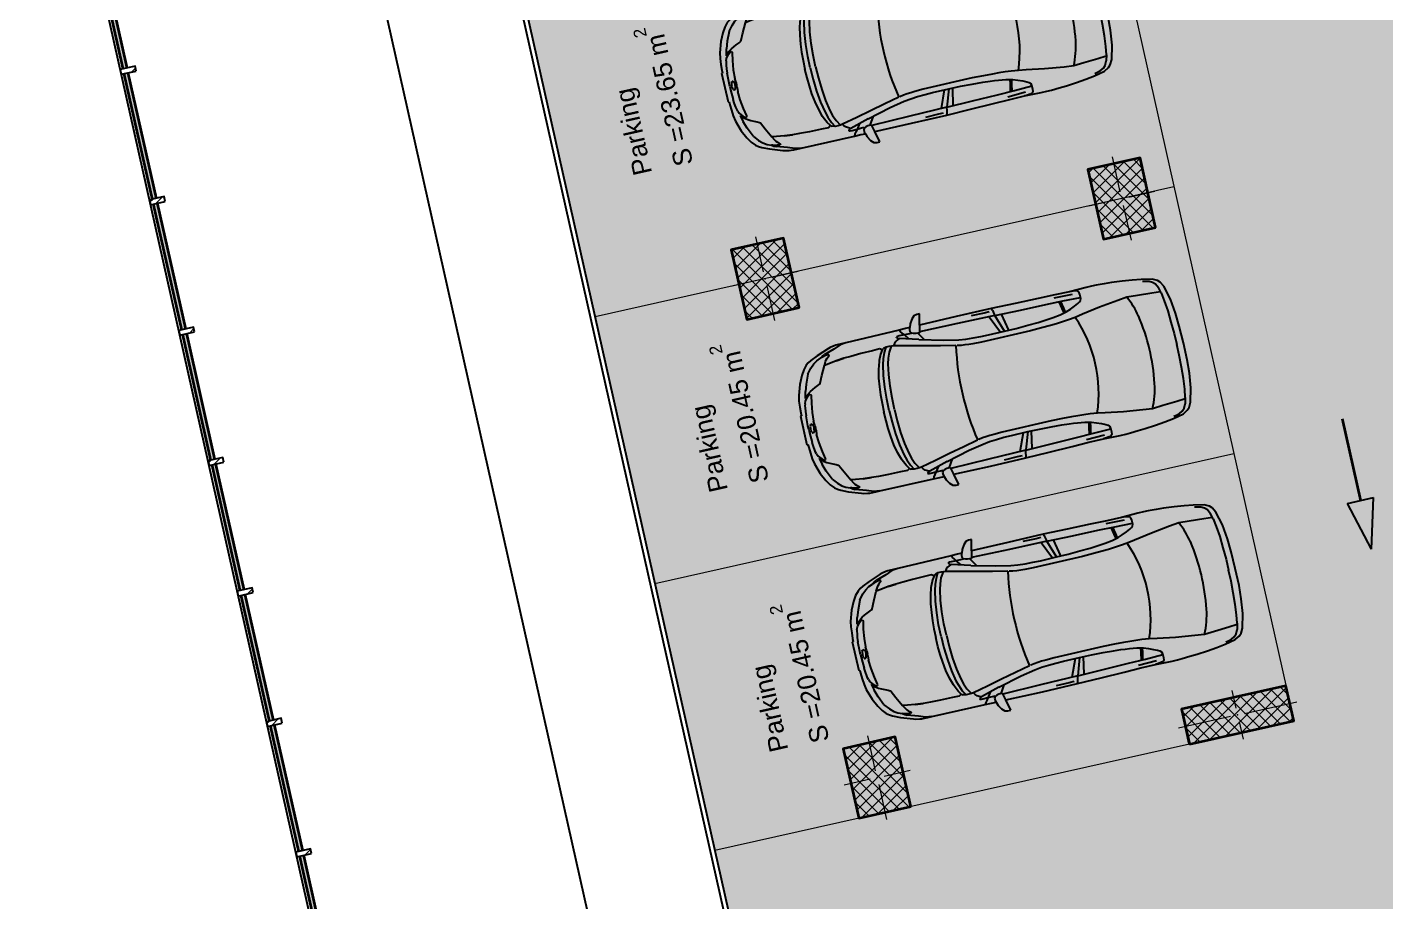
# Model space of a CAD drawing. Header units: millimetres. Extents: x -7085 to 93650, y -113521 to 35214.
# Drawn here: x 52215 to 67471, y -46773 to -36957 of the extents above; entities that cross this region are included whole.
import ezdxf

# ---------------------------------------------------------------- set-up
doc = ezdxf.new("R2010")
doc.units = ezdxf.units.MM
doc.header["$MEASUREMENT"] = 0
for name, color, linetype in [('A - Alumil', 7, 'Continuous'), ('A - Muret', 7, 'Continuous'), ('A - Pllaka mbi bodrum', 7, 'Continuous'), ('A - Shtyllat', 7, 'Continuous'), ('A -Polyline', 7, 'Continuous'), ('A4 - Pllaka Suterenit', 7, 'Continuous')]:
    doc.layers.add(name, color=color, linetype=linetype)
for name, color, linetype, lineweight, true_color in [('A - Alumil_Pen_No__102', 7, 'Continuous', 13, 0xcccccc), ('A - Fill Zone_Pen_No__102', 7, 'Continuous', 13, 0xcccccc), ('A - Fill Zone_Pen_No__176', 7, 'Continuous', 15, 0x93a0c6), ('A - Muret_Pen_No__102', 7, 'Continuous', 13, 0xcccccc), ('A -Polyline_Pen_No__162', 7, 'Continuous', 25, 0xaaaaaa), ('A -Polyline_Pen_No__48', 7, 'Continuous', 25, 0xa80f02), ('A -Polyline_Pen_No__8', 7, 'Continuous', 35, 0xa80f02)]:
    doc.layers.add(name, color=color, linetype=linetype, lineweight=lineweight, true_color=true_color)
for name, color, linetype, lineweight in [('A - Alumil_Pen_No__42', 8, 'Continuous', 25), ('A - Fill Zone_Pen_No__1', 7, 'Continuous', 13), ('A - Muret_Pen_No__7', 7, 'Continuous', 35), ('A - Pllaka mbi bodrum_Pen_No__42', 8, 'Continuous', 25), ('A - Shtyllat_Pen_No__1', 7, 'Continuous', 13), ('A - Shtyllat_Pen_No__7', 7, 'Continuous', 35), ('A -Polyline_Pen_No__1', 7, 'Continuous', 13), ('A4 - Pllaka Suterenit_Pen_No__42', 8, 'Continuous', 25), ('Interior - Furniture _Pen_No__42', 8, 'Continuous', 25)]:
    doc.layers.add(name, color=color, linetype=linetype, lineweight=lineweight)
doc.styles.add('GENERATED_STYLE_1', font='')
doc.styles.get('GENERATED_STYLE_1').set_extended_font_data('Arial', bold=True)
pattern_1 = [(45, (0, 0), (-68.94291, 68.94291), []), (135, (0, 0), (68.94291, 68.94291), [])]
pattern_2 = [(45, (0, 0), (-119.32427, 119.32427), []), (45, (-39.77, 39.77), (-119.32427, 119.32427), [])]

# ---------------------------------------------------------------- blocks, each defined once
blk = doc.blocks.new('Slab_4', base_point=(52202, -19051))
at = {"layer": 'A - Pllaka mbi bodrum_Pen_No__42', "color": 8, "linetype": 'Continuous', "lineweight": 25, "flags": 128}
blk.add_lwpolyline([(52202, -19051), (4150, -19050), (4150, -24901), (27100, -24901), (27100, -53141), (34367, -53141), (34572, -54048), (58272, -48655), (58121, -47975), (60193, -47573), (56977, -33242), (55470, -33580), (54395, -28800), (53758, -28901), (42448, -29954), (42022, -24921), (53287, -23873)], close=True, dxfattribs=at)
blk = doc.blocks.new('Slab_7', base_point=(75456, -29147))
at = {"layer": 'A4 - Pllaka Suterenit_Pen_No__42', "color": 8, "linetype": 'Continuous', "lineweight": 25, "flags": 128}
blk.add_lwpolyline([(75456, -29147), (55543, -33675), (58736, -47907), (58671, -47919), (58819, -48582), (63265, -68393), (83257, -63910)], close=True, dxfattribs=at)
blk = doc.blocks.new('Slab_8', base_point=(63264, -68393))
at = {"layer": 'A4 - Pllaka Suterenit_Pen_No__42', "color": 8, "linetype": 'Continuous', "lineweight": 25, "flags": 128}
blk.add_lwpolyline([(63264, -68393), (83257, -63910), (75456, -29147), (57048, -33333), (60253, -47613), (58670, -47919), (58818, -48582), (58819, -48582)], close=True, dxfattribs=at)
blk = doc.blocks.new('Slab_9', base_point=(4150, -19050))
at = {"layer": 'A - Pllaka mbi bodrum_Pen_No__42', "color": 8, "linetype": 'Continuous', "lineweight": 25, "flags": 128}
blk.add_lwpolyline([(4150, -19050), (4150, -24901), (27100, -24901), (27100, -53141), (34367, -53141), (34572, -54048), (55898, -49195), (55730, -48438), (52543, -34237), (55470, -33580), (54395, -28800), (53758, -28901), (42448, -29954), (42022, -24921), (53287, -23873), (52202, -19051)], close=True, dxfattribs=at)
blk = doc.blocks.new('Wall_51', base_point=(52579, -34260))
at = {"layer": 'A - Muret_Pen_No__102', "linetype": 'Continuous', "lineweight": 0, "true_color": 0xcbd9e5}
for points in [[(52658, -34385), (52609, -34396), (52961, -35962), (53010, -35951)], [(53022, -36005), (52973, -36016), (53289, -37426), (53338, -37415)], [(53301, -37480), (53618, -38890), (53666, -38879), (53350, -37469)], [(53630, -38943), (53946, -40353), (53995, -40342), (53679, -38932)], [(54007, -40396), (53958, -40407), (54275, -41817), (54323, -41806)], [(54287, -41870), (54603, -43280), (54652, -43269), (54335, -41859)], [(54615, -43334), (54931, -44744), (54980, -44733), (54664, -43323)], [(54992, -44787), (54943, -44798), (55260, -46208), (55309, -46197)], [(55272, -46261), (55588, -47671), (55637, -47660), (55321, -46250)], [(55600, -47725), (55917, -49135), (55965, -49124), (55649, -47714)]]:
    blk.add_hatch(color=254, dxfattribs=at).paths.add_polyline_path(points)
at = {"layer": 'A - Muret_Pen_No__7', "color": 7, "linetype": 'Continuous', "lineweight": 35, "flags": 128}
for points in [[(52609, -34396), (52961, -35962)], [(53010, -35951), (52658, -34385)], [(52973, -36016), (53289, -37426)], [(53338, -37415), (53022, -36005)], [(53301, -37480), (53618, -38890)], [(53666, -38879), (53350, -37469)], [(53630, -38943), (53946, -40353)], [(53995, -40342), (53679, -38932)], [(53958, -40407), (54275, -41817)], [(54323, -41806), (54007, -40396)], [(54287, -41870), (54603, -43280)], [(54652, -43269), (54335, -41859)], [(54980, -44733), (54664, -43323)], [(54615, -43334), (54931, -44744)], [(54943, -44798), (55260, -46208)], [(55309, -46197), (54992, -44787)], [(55272, -46261), (55588, -47671)], [(55637, -47660), (55321, -46250)], [(55600, -47725), (55917, -49135)], [(55965, -49124), (55649, -47714)]]:
    blk.add_lwpolyline(points, dxfattribs=at)
blk = doc.blocks.new('Column_131', base_point=(64506, -38881))
at = {"layer": 'A - Shtyllat', "linetype": 'Continuous', "lineweight": 0, "true_color": 0x000000}
h = blk.add_hatch(dxfattribs=at)
h.set_pattern_fill('Concrete_Block', color=18, style=0, pattern_type=2)
h.set_pattern_definition(pattern_1)
h.paths.add_polyline_path([(64886, -39206), (64711, -38425), (64126, -38556), (64301, -39337)])
at = {"layer": 'A - Shtyllat_Pen_No__1', "color": 7, "linetype": 'Continuous', "lineweight": 13}
for p, q in [((64488, -38803), (64401, -38413)), ((64428, -38899), (64135, -38964)), ((64584, -38864), (64877, -38798)), ((64523, -38959), (64611, -39349))]:
    blk.add_line(p, q, dxfattribs=at)
blk.add_point((64506, -38881), dxfattribs=at)
at = {"layer": 'A - Shtyllat_Pen_No__7', "color": 7, "linetype": 'Continuous', "lineweight": 35, "flags": 128}
blk.add_lwpolyline([(64886, -39206), (64711, -38425), (64126, -38556), (64301, -39337)], close=True, dxfattribs=at)
blk = doc.blocks.new('Column_132', base_point=(60502, -39780))
at = {"layer": 'A - Shtyllat', "linetype": 'Continuous', "lineweight": 0, "true_color": 0x000000}
h = blk.add_hatch(dxfattribs=at)
h.set_pattern_fill('Concrete_Block', color=18, style=0, pattern_type=2)
h.set_pattern_definition(pattern_1)
h.paths.add_polyline_path([(60882, -40104), (60707, -39324), (60121, -39455), (60296, -40236)])
at = {"layer": 'A - Shtyllat_Pen_No__1', "color": 7, "linetype": 'Continuous', "lineweight": 13}
for p, q in [((60484, -39702), (60397, -39311)), ((60424, -39797), (60131, -39863)), ((60580, -39762), (60872, -39696)), ((60519, -39858), (60607, -40248))]:
    blk.add_line(p, q, dxfattribs=at)
blk.add_point((60502, -39780), dxfattribs=at)
at = {"layer": 'A - Shtyllat_Pen_No__7', "color": 7, "linetype": 'Continuous', "lineweight": 35, "flags": 128}
blk.add_lwpolyline([(60882, -40104), (60707, -39324), (60121, -39455), (60296, -40236)], close=True, dxfattribs=at)
blk = doc.blocks.new('Column_133', base_point=(61758, -45379))
at = {"layer": 'A - Shtyllat', "linetype": 'Continuous', "lineweight": 0, "true_color": 0x000000}
h = blk.add_hatch(dxfattribs=at)
h.set_pattern_fill('Concrete_Block', color=18, style=0, pattern_type=2)
h.set_pattern_definition(pattern_1)
h.paths.add_polyline_path([(62139, -45704), (61963, -44923), (61378, -45055), (61553, -45835)])
at = {"layer": 'A - Shtyllat_Pen_No__1', "color": 7, "linetype": 'Continuous', "lineweight": 13}
for p, q in [((61741, -45301), (61653, -44911)), ((61836, -45362), (62129, -45296)), ((61680, -45397), (61387, -45463)), ((61776, -45457), (61863, -45848))]:
    blk.add_line(p, q, dxfattribs=at)
blk.add_point((61758, -45379), dxfattribs=at)
at = {"layer": 'A - Shtyllat_Pen_No__7', "color": 7, "linetype": 'Continuous', "lineweight": 35, "flags": 128}
blk.add_lwpolyline([(62139, -45704), (61963, -44923), (61378, -45055), (61553, -45835)], close=True, dxfattribs=at)
blk = doc.blocks.new('Column_139', base_point=(65806, -44676))
at = {"layer": 'A - Shtyllat', "linetype": 'Continuous', "lineweight": 0, "true_color": 0x000000}
h = blk.add_hatch(dxfattribs=at)
h.set_pattern_fill('Concrete_Block', color=18, style=0, pattern_type=2)
h.set_pattern_definition(pattern_1)
h.paths.add_polyline_path([(65265, -45002), (66436, -44740), (66348, -44349), (65177, -44612)])
at = {"layer": 'A - Shtyllat_Pen_No__1', "color": 7, "linetype": 'Continuous', "lineweight": 13}
for p, q in [((65789, -44598), (65745, -44403)), ((65884, -44658), (66470, -44527)), ((65728, -44693), (65143, -44825)), ((65824, -44754), (65868, -44949))]:
    blk.add_line(p, q, dxfattribs=at)
blk.add_point((65806, -44676), dxfattribs=at)
at = {"layer": 'A - Shtyllat_Pen_No__7', "color": 7, "linetype": 'Continuous', "lineweight": 35, "flags": 128}
blk.add_lwpolyline([(65265, -45002), (66436, -44740), (66348, -44349), (65177, -44612)], close=True, dxfattribs=at)
blk = doc.blocks.new('Column_198', base_point=(53349, -37441))
at = {"layer": 'A - Alumil_Pen_No__102', "linetype": 'Continuous', "lineweight": 13, "true_color": 0xcccccc}
h = blk.add_hatch(dxfattribs=at)
h.set_pattern_fill('Steel', color=254, style=0, pattern_type=2)
h.set_pattern_definition(pattern_2)
h.paths.add_polyline_path([(53438, -37449), (53426, -37395), (53260, -37433), (53272, -37486)])
at = {"layer": 'A - Alumil_Pen_No__42', "color": 8, "linetype": 'Continuous', "lineweight": 25, "flags": 128}
blk.add_lwpolyline([(53438, -37449), (53426, -37395), (53260, -37433), (53272, -37486)], close=True, dxfattribs=at)
blk = doc.blocks.new('Column_199', base_point=(53677, -38904))
at = {"layer": 'A - Alumil_Pen_No__102', "linetype": 'Continuous', "lineweight": 13, "true_color": 0xcccccc}
h = blk.add_hatch(dxfattribs=at)
h.set_pattern_fill('Steel', color=254, style=0, pattern_type=2)
h.set_pattern_definition(pattern_2)
h.paths.add_polyline_path([(53766, -38913), (53754, -38859), (53588, -38896), (53600, -38950)])
at = {"layer": 'A - Alumil_Pen_No__42', "color": 8, "linetype": 'Continuous', "lineweight": 25, "flags": 128}
blk.add_lwpolyline([(53766, -38913), (53754, -38859), (53588, -38896), (53600, -38950)], close=True, dxfattribs=at)
blk = doc.blocks.new('Column_200', base_point=(54006, -40368))
at = {"layer": 'A - Alumil_Pen_No__102', "linetype": 'Continuous', "lineweight": 13, "true_color": 0xcccccc}
h = blk.add_hatch(dxfattribs=at)
h.set_pattern_fill('Steel', color=254, style=0, pattern_type=2)
h.set_pattern_definition(pattern_2)
h.paths.add_polyline_path([(54095, -40376), (54083, -40323), (53917, -40360), (53929, -40413)])
at = {"layer": 'A - Alumil_Pen_No__42', "color": 8, "linetype": 'Continuous', "lineweight": 25, "flags": 128}
blk.add_lwpolyline([(54095, -40376), (54083, -40323), (53917, -40360), (53929, -40413)], close=True, dxfattribs=at)
blk = doc.blocks.new('Column_201', base_point=(54334, -41832))
at = {"layer": 'A - Alumil_Pen_No__102', "linetype": 'Continuous', "lineweight": 13, "true_color": 0xcccccc}
h = blk.add_hatch(dxfattribs=at)
h.set_pattern_fill('Steel', color=254, style=0, pattern_type=2)
h.set_pattern_definition(pattern_2)
h.paths.add_polyline_path([(54423, -41840), (54411, -41786), (54245, -41823), (54257, -41877)])
at = {"layer": 'A - Alumil_Pen_No__42', "color": 8, "linetype": 'Continuous', "lineweight": 25, "flags": 128}
blk.add_lwpolyline([(54423, -41840), (54411, -41786), (54245, -41823), (54257, -41877)], close=True, dxfattribs=at)
blk = doc.blocks.new('Column_202', base_point=(54663, -43295))
at = {"layer": 'A - Alumil_Pen_No__102', "linetype": 'Continuous', "lineweight": 13, "true_color": 0xcccccc}
h = blk.add_hatch(dxfattribs=at)
h.set_pattern_fill('Steel', color=254, style=0, pattern_type=2)
h.set_pattern_definition(pattern_2)
h.paths.add_polyline_path([(54752, -43303), (54740, -43250), (54574, -43287), (54586, -43341)])
at = {"layer": 'A - Alumil_Pen_No__42', "color": 8, "linetype": 'Continuous', "lineweight": 25, "flags": 128}
blk.add_lwpolyline([(54752, -43303), (54740, -43250), (54574, -43287), (54586, -43341)], close=True, dxfattribs=at)
blk = doc.blocks.new('Column_203', base_point=(54991, -44759))
at = {"layer": 'A - Alumil_Pen_No__102', "linetype": 'Continuous', "lineweight": 13, "true_color": 0xcccccc}
h = blk.add_hatch(dxfattribs=at)
h.set_pattern_fill('Steel', color=254, style=0, pattern_type=2)
h.set_pattern_definition(pattern_2)
h.paths.add_polyline_path([(55080, -44767), (55068, -44713), (54902, -44751), (54914, -44804)])
at = {"layer": 'A - Alumil_Pen_No__42', "color": 8, "linetype": 'Continuous', "lineweight": 25, "flags": 128}
blk.add_lwpolyline([(55080, -44767), (55068, -44713), (54902, -44751), (54914, -44804)], close=True, dxfattribs=at)
blk = doc.blocks.new('Column_204', base_point=(55319, -46222))
at = {"layer": 'A - Alumil_Pen_No__102', "linetype": 'Continuous', "lineweight": 13, "true_color": 0xcccccc}
h = blk.add_hatch(dxfattribs=at)
h.set_pattern_fill('Steel', color=254, style=0, pattern_type=2)
h.set_pattern_definition(pattern_2)
h.paths.add_polyline_path([(55408, -46231), (55396, -46177), (55230, -46214), (55243, -46268)])
at = {"layer": 'A - Alumil_Pen_No__42', "color": 8, "linetype": 'Continuous', "lineweight": 25, "flags": 128}
blk.add_lwpolyline([(55408, -46231), (55396, -46177), (55230, -46214), (55243, -46268)], close=True, dxfattribs=at)
blk = doc.blocks.new('Car 05 22')
at = {"layer": 'Interior - Furniture _Pen_No__42', "color": 8, "linetype": 'Continuous', "lineweight": 25}
for p, q in [((1961, 983), (1929, 983)), ((1929, 983), (1958, 858)), ((1997, 975), (1961, 983)), ((2027, 945), (1997, 975)), ((2055, 898), (2027, 945)), ((-706, 776), (-758, 747)), ((-585, 801), (-706, 776)), ((-627, 772), (-665, 761)), ((-595, 778), (-627, 772)), ((-483, 817), (-585, 801)), ((-372, 830), (-483, 817)), ((-252, 841), (-372, 830)), ((-168, 845), (-252, 841)), ((-78, 851), (-168, 845)), ((-24, 852), (-78, 851)), ((40, 852), (-24, 852)), ((231, 846), (40, 852)), ((125, 791), (129, 820)), ((126, 744), (125, 791)), ((129, 820), (139, 832)), ((139, 832), (165, 840)), ((165, 840), (195, 844)), ((195, 844), (231, 846)), ((211, 809), (418, 816)), ((400, 848), (231, 846)), ((522, 765), (327, 762)), ((591, 852), (400, 848)), ((814, 769), (522, 765)), ((857, 856), (591, 852)), ((1109, 774), (814, 769)), ((1130, 859), (857, 856)), ((1036, 773), (997, 579)), ((1042, 578), (1108, 774)), ((1173, 775), (1090, 578)), ((1115, 809), (1109, 774)), ((1109, 774), (1538, 780)), ((1120, 833), (1115, 809)), ((1121, 838), (1120, 836)), ((1120, 836), (1120, 833)), ((1130, 859), (1121, 838)), ((1536, 860), (1130, 859)), ((1163, 830), (1220, 829)), ((1220, 829), (1370, 831)), ((1958, 858), (1536, 860)), ((1538, 780), (1975, 786)), ((1939, 686), (1996, 777)), ((1958, 858), (1977, 777)), ((1977, 777), (2020, 777)), ((2000, 702), (2214, 763)), ((2020, 777), (2044, 783)), ((2044, 783), (2063, 792)), ((2068, 858), (2055, 898)), ((2063, 792), (2070, 800)), ((2069, 788), (2065, 794)), ((2120, 857), (2068, 858)), ((2075, 836), (2068, 858)), ((2069, 788), (2148, 790)), ((2070, 800), (2075, 809)), ((2075, 809), (2075, 836)), ((2107, 732), (2148, 790)), ((2193, 856), (2120, 857)), ((2148, 790), (2167, 814)), ((2148, 790), (2206, 792)), ((2167, 814), (2182, 834)), ((2182, 834), (2193, 856)), ((2808, 853), (2193, 856)), ((2206, 792), (2227, 791)), ((2227, 770), (2214, 763)), ((2214, 763), (2238, 752)), ((2227, 791), (2233, 790)), ((2234, 774), (2227, 770)), ((2233, 790), (2238, 787)), ((2238, 777), (2234, 774)), ((2241, 784), (2238, 787)), ((2238, 777), (2241, 781)), ((2241, 781), (2241, 784)), ((2856, 853), (2808, 853)), ((2808, 853), (2877, 843)), ((2891, 853), (2856, 853)), ((2877, 843), (2954, 814)), ((2923, 852), (2891, 853)), ((2904, 833), (2905, 833)), ((2945, 849), (2923, 852)), ((2990, 840), (2945, 849)), ((2954, 814), (3076, 775)), ((3014, 833), (2990, 840)), ((3154, 783), (3014, 833)), ((3024, 762), (3035, 765)), ((3035, 765), (3047, 764)), ((3047, 764), (3061, 763)), ((3061, 763), (3090, 757)), ((3100, 763), (3076, 775)), ((3114, 753), (3100, 763)), ((3236, 748), (3154, 783)), ((-815, 668), (-855, 511)), ((-785, 722), (-815, 668)), ((-758, 747), (-785, 722)), ((-768, 602), (-751, 670)), ((-764, 617), (-666, 624)), ((-729, 716), (-751, 670)), ((-701, 743), (-729, 716)), ((-665, 761), (-701, 743)), ((-666, 624), (-501, 634)), ((-501, 634), (-383, 642)), ((-383, 642), (-274, 631)), ((-274, 631), (-56, 601)), ((327, 762), (125, 756)), ((132, 723), (126, 744)), ((147, 711), (132, 723)), ((171, 697), (147, 711)), ((213, 677), (171, 697)), ((266, 655), (213, 677)), ((319, 636), (266, 655)), ((393, 618), (319, 636)), ((339, 683), (330, 634)), ((355, 762), (339, 683)), ((357, 683), (347, 629)), ((373, 763), (357, 683)), ((475, 607), (393, 618)), ((1730, 634), (1562, 601)), ((2000, 702), (1730, 634)), ((1780, 582), (1953, 621)), ((1953, 621), (2122, 660)), ((2122, 660), (2294, 698)), ((2238, 752), (2259, 740)), ((2259, 740), (2269, 731)), ((2269, 731), (2279, 722)), ((2279, 722), (2294, 698)), ((2294, 698), (2317, 701)), ((2294, 698), (2294, 698)), ((2317, 701), (2346, 703)), ((2355, 640), (2317, 701)), ((2346, 703), (2379, 702)), ((2380, 575), (2355, 640)), ((2410, 649), (2379, 702)), ((2379, 702), (2411, 694)), ((2436, 583), (2410, 649)), ((2411, 694), (2411, 694)), ((2429, 682), (2411, 694)), ((2429, 682), (2457, 700)), ((2429, 682), (2429, 682)), ((2429, 682), (2457, 640)), ((2457, 700), (2535, 698)), ((2457, 640), (2487, 574)), ((2535, 698), (2535, 698)), ((2535, 698), (2673, 696)), ((2673, 696), (2787, 691)), ((2787, 691), (2868, 687)), ((2868, 687), (2960, 679)), ((2960, 679), (2868, 687)), ((2960, 679), (3047, 666)), ((3022, 758), (3024, 762)), ((3024, 754), (3022, 758)), ((3038, 743), (3024, 754)), ((3051, 731), (3038, 743)), ((3047, 666), (3100, 657)), ((3065, 715), (3051, 731)), ((3077, 698), (3065, 715)), ((3100, 657), (3077, 698)), ((3090, 757), (3108, 751)), ((3153, 554), (3100, 657)), ((3108, 751), (3123, 746)), ((3123, 746), (3114, 753)), ((3170, 727), (3123, 746)), ((3212, 701), (3170, 727)), ((3254, 663), (3212, 701)), ((3269, 728), (3236, 748)), ((3302, 603), (3254, 663)), ((3299, 706), (3269, 728)), ((3337, 663), (3299, 706)), ((3374, 604), (3337, 663)), ((-855, 511), (-875, 345)), ((-783, 510), (-795, 391)), ((-768, 602), (-783, 510)), ((-56, 601), (146, 567)), ((146, 567), (233, 552)), ((233, 552), (315, 541)), ((315, 541), (384, 535)), ((384, 535), (454, 530)), ((454, 530), (526, 526)), ((521, 602), (475, 607)), ((570, 597), (521, 602)), ((526, 526), (628, 522)), ((653, 591), (570, 597)), ((628, 522), (757, 518)), ((773, 585), (653, 591)), ((757, 518), (1323, 518)), ((907, 580), (773, 585)), ((1042, 578), (907, 580)), ((1228, 578), (1042, 578)), ((1316, 580), (1228, 578)), ((1403, 584), (1316, 580)), ((1323, 518), (1420, 522)), ((1484, 590), (1403, 584)), ((1420, 522), (1467, 524)), ((1467, 524), (1511, 528)), ((1562, 601), (1484, 590)), ((1511, 528), (1554, 533)), ((1554, 533), (1597, 541)), ((1597, 541), (1597, 541)), ((1611, 544), (1780, 582)), ((2397, 514), (2380, 575)), ((2419, 396), (2397, 514)), ((2454, 522), (2436, 583)), ((2478, 401), (2454, 522)), ((2487, 574), (2492, 562)), ((2492, 562), (2518, 477)), ((2518, 477), (2538, 384)), ((3190, 476), (3153, 554)), ((3199, 467), (3190, 476)), ((3221, 454), (3199, 467)), ((3302, 603), (3346, 501)), ((3346, 501), (3374, 420)), ((3418, 513), (3374, 604)), ((3457, 393), (3418, 513)), ((-875, 345), (-883, 195)), ((-795, 391), (-802, 259)), ((2434, 266), (2419, 396)), ((2494, 269), (2478, 401)), ((2538, 384), (2551, 286)), ((3256, 439), (3221, 454)), ((3288, 425), (3256, 439)), ((3319, 408), (3288, 425)), ((3353, 384), (3319, 408)), ((3325, 377), (3321, 370)), ((3321, 370), (3321, 362)), ((3321, 362), (3338, 277)), ((3328, 380), (3325, 377)), ((3338, 379), (3328, 380)), ((3364, 358), (3338, 379)), ((3377, 360), (3353, 384)), ((3397, 316), (3364, 358)), ((3391, 344), (3374, 420)), ((3391, 344), (3377, 360)), ((3408, 289), (3397, 316)), ((3468, 331), (3457, 393)), ((3474, 264), (3468, 331)), ((-883, 195), (-885, 0)), ((-802, 259), (-807, 125)), ((2442, 132), (2434, 266)), ((2503, 133), (2494, 269)), ((2551, 286), (2560, 194)), ((2560, 194), (2564, 101)), ((3338, 277), (3352, 173)), ((3352, 173), (3358, 76)), ((3408, 289), (3414, 267)), ((3414, 267), (3418, 243)), ((3418, 243), (3424, 201)), ((3424, 201), (3428, 152)), ((3478, 200), (3474, 264)), ((3479, 165), (3478, 200)), ((3490, 165), (3479, 165)), ((3490, -165), (3490, 165)), ((-885, 0), (-883, -195)), ((-807, 125), (-808, 0)), ((-807, -125), (-808, 0)), ((2444, 0), (2442, 132)), ((2444, 0), (2442, -132)), ((2506, 0), (2503, 133)), ((2564, 101), (2566, 0)), ((2564, -101), (2566, 0)), ((3354, 28), (3358, 76)), ((3354, 28), (3354, -1)), ((3354, -28), (3354, 1)), ((3371, 12), (3370, -1)), ((3371, -12), (3370, 1)), ((3372, 24), (3371, 12)), ((3376, 39), (3372, 24)), ((3382, 47), (3376, 39)), ((3386, 48), (3382, 47)), ((3386, 48), (3394, 48)), ((3399, 47), (3394, 48)), ((3404, 39), (3399, 47)), ((3404, 39), (3408, 24)), ((3408, 24), (3410, 8)), ((3410, 8), (3410, 0)), ((3432, 40), (3428, 152)), ((3432, 57), (3432, 57)), ((3432, 0), (3432, 40)), ((3432, 0), (3432, -40)), ((-802, -259), (-807, -125)), ((2442, -132), (2434, -266)), ((2503, -133), (2494, -269)), ((2506, 0), (2503, -133)), ((2560, -194), (2564, -101)), ((3352, -173), (3358, -76)), ((3354, -28), (3358, -76)), ((3372, -24), (3371, -12)), ((3376, -39), (3372, -24)), ((3382, -47), (3376, -39)), ((3386, -48), (3382, -47)), ((3386, -48), (3394, -48)), ((3399, -47), (3394, -48)), ((3404, -39), (3399, -47)), ((3404, -39), (3408, -24)), ((3408, -24), (3410, -8)), ((3410, -8), (3410, 0)), ((3424, -201), (3428, -152)), ((3432, -40), (3428, -152)), ((3432, -57), (3432, -57)), ((-883, -195), (-875, -345)), ((-795, -391), (-802, -259)), ((2434, -266), (2419, -396)), ((2494, -269), (2478, -401)), ((2538, -384), (2551, -286)), ((2551, -286), (2560, -194)), ((3321, -362), (3338, -277)), ((3338, -277), (3352, -173)), ((3408, -289), (3397, -316)), ((3408, -289), (3414, -267)), ((3414, -267), (3418, -243)), ((3418, -243), (3424, -201)), ((3468, -331), (3474, -264)), ((3474, -264), (3478, -200)), ((3478, -200), (3479, -165)), ((3479, -165), (3490, -165)), ((-875, -345), (-855, -511)), ((-783, -510), (-795, -391)), ((2419, -396), (2397, -514)), ((2478, -401), (2454, -522)), ((2518, -477), (2538, -384)), ((3221, -454), (3199, -467)), ((3256, -439), (3221, -454)), ((3288, -425), (3256, -439)), ((3319, -408), (3288, -425)), ((3353, -384), (3319, -408)), ((3321, -370), (3321, -362)), ((3325, -377), (3321, -370)), ((3328, -380), (3325, -377)), ((3338, -379), (3328, -380)), ((3364, -358), (3338, -379)), ((3346, -501), (3374, -420)), ((3377, -360), (3353, -384)), ((3397, -316), (3364, -358)), ((3391, -344), (3374, -420)), ((3391, -344), (3377, -360)), ((3418, -513), (3457, -393)), ((3457, -393), (3468, -331)), ((-855, -511), (-815, -668)), ((-768, -602), (-783, -510)), ((-768, -602), (-751, -670)), ((-274, -631), (-56, -601)), ((-56, -601), (146, -567)), ((146, -567), (233, -552)), ((233, -552), (315, -541)), ((315, -541), (384, -535)), ((384, -535), (454, -530)), ((475, -607), (393, -618)), ((454, -530), (526, -526)), ((521, -602), (475, -607)), ((570, -597), (521, -602)), ((526, -526), (628, -522)), ((653, -591), (570, -597)), ((628, -522), (757, -518)), ((773, -585), (653, -591)), ((757, -518), (1323, -518)), ((907, -580), (773, -585)), ((1042, -578), (907, -580)), ((1036, -773), (997, -579)), ((1042, -578), (1108, -774)), ((1228, -578), (1042, -578)), ((1173, -775), (1090, -578)), ((1316, -580), (1228, -578)), ((1403, -584), (1316, -580)), ((1323, -518), (1420, -522)), ((1484, -590), (1403, -584)), ((1420, -522), (1467, -524)), ((1467, -524), (1511, -528)), ((1562, -601), (1484, -590)), ((1511, -528), (1554, -533)), ((1554, -533), (1597, -541)), ((1730, -634), (1562, -601)), ((1597, -541), (1597, -541)), ((1611, -544), (1780, -582)), ((1780, -582), (1953, -621)), ((2380, -575), (2355, -640)), ((2397, -514), (2380, -575)), ((2436, -583), (2410, -649)), ((2454, -522), (2436, -583)), ((2457, -640), (2487, -574)), ((2487, -574), (2492, -562)), ((2492, -562), (2518, -477)), ((3153, -554), (3100, -657)), ((3190, -476), (3153, -554)), ((3199, -467), (3190, -476)), ((3302, -603), (3254, -663)), ((3302, -603), (3346, -501)), ((3337, -663), (3374, -604)), ((3374, -604), (3418, -513)), ((-815, -668), (-785, -722)), ((-785, -722), (-758, -747)), ((-764, -617), (-666, -624)), ((-758, -747), (-706, -776)), ((-729, -716), (-751, -670)), ((-701, -743), (-729, -716)), ((-665, -761), (-701, -743)), ((-666, -624), (-501, -634)), ((-627, -772), (-665, -761)), ((-501, -634), (-383, -642)), ((-383, -642), (-274, -631)), ((126, -744), (125, -791)), ((327, -762), (125, -756)), ((132, -723), (126, -744)), ((147, -711), (132, -723)), ((171, -697), (147, -711)), ((213, -677), (171, -697)), ((266, -655), (213, -677)), ((319, -636), (266, -655)), ((393, -618), (319, -636)), ((522, -765), (327, -762)), ((339, -683), (330, -634)), ((355, -762), (339, -683)), ((357, -683), (347, -629)), ((373, -763), (357, -683)), ((2000, -702), (1730, -634)), ((1939, -686), (1996, -777)), ((1953, -621), (2122, -660)), ((2000, -702), (2214, -763)), ((2107, -732), (2148, -790)), ((2122, -660), (2294, -698)), ((2214, -763), (2238, -752)), ((2238, -752), (2259, -740)), ((2259, -740), (2269, -731)), ((2269, -731), (2279, -722)), ((2279, -722), (2294, -698)), ((2294, -698), (2317, -701)), ((2294, -698), (2294, -698)), ((2355, -640), (2317, -701)), ((2317, -701), (2346, -703)), ((2346, -703), (2379, -702)), ((2410, -649), (2379, -702)), ((2379, -702), (2411, -694)), ((2429, -682), (2411, -694)), ((2411, -694), (2411, -694)), ((2429, -682), (2457, -640)), ((2429, -682), (2429, -682)), ((2429, -682), (2457, -700)), ((2457, -700), (2535, -698)), ((2535, -698), (2673, -696)), ((2535, -698), (2535, -698)), ((2673, -696), (2787, -691)), ((2787, -691), (2868, -687)), ((2868, -687), (2960, -679)), ((2960, -679), (2868, -687)), ((2960, -679), (3047, -666)), ((3024, -754), (3022, -758)), ((3022, -758), (3024, -762)), ((3038, -743), (3024, -754)), ((3024, -762), (3035, -765)), ((3051, -731), (3038, -743)), ((3047, -666), (3100, -657)), ((3065, -715), (3051, -731)), ((3061, -763), (3090, -757)), ((3077, -698), (3065, -715)), ((3100, -657), (3077, -698)), ((3090, -757), (3108, -751)), ((3114, -753), (3100, -763)), ((3108, -751), (3123, -746)), ((3123, -746), (3114, -753)), ((3170, -727), (3123, -746)), ((3154, -783), (3236, -748)), ((3212, -701), (3170, -727)), ((3254, -663), (3212, -701)), ((3236, -748), (3269, -728)), ((3269, -728), (3299, -706)), ((3299, -706), (3337, -663)), ((-706, -776), (-585, -801)), ((-595, -778), (-627, -772)), ((-585, -801), (-483, -817)), ((-483, -817), (-372, -830)), ((-372, -830), (-252, -841)), ((-252, -841), (-168, -845)), ((-168, -845), (-78, -851)), ((-78, -851), (-24, -852)), ((-24, -852), (40, -852)), ((40, -852), (231, -846)), ((125, -791), (129, -820)), ((129, -820), (139, -832)), ((139, -832), (165, -840)), ((165, -840), (195, -844)), ((195, -844), (231, -846)), ((211, -809), (418, -816)), ((231, -846), (400, -848)), ((400, -848), (591, -852)), ((814, -769), (522, -765)), ((591, -852), (857, -856)), ((1109, -774), (814, -769)), ((857, -856), (1130, -859)), ((1109, -774), (1538, -780)), ((1115, -809), (1109, -774)), ((1120, -833), (1115, -809)), ((1120, -836), (1120, -833)), ((1121, -838), (1120, -836)), ((1130, -859), (1121, -838)), ((1130, -859), (1536, -860)), ((1163, -830), (1220, -829)), ((1220, -829), (1370, -831)), ((1536, -860), (1958, -858)), ((1538, -780), (1975, -786)), ((1958, -858), (1929, -983)), ((1958, -858), (1977, -777)), ((1977, -777), (2020, -777)), ((2020, -777), (2044, -783)), ((2027, -945), (2055, -898)), ((2044, -783), (2063, -792)), ((2055, -898), (2068, -858)), ((2063, -792), (2070, -800)), ((2069, -788), (2065, -794)), ((2075, -836), (2068, -858)), ((2068, -858), (2120, -857)), ((2069, -788), (2148, -790)), ((2070, -800), (2075, -809)), ((2075, -809), (2075, -836)), ((2120, -857), (2193, -856)), ((2148, -790), (2167, -814)), ((2148, -790), (2206, -792)), ((2167, -814), (2182, -834)), ((2182, -834), (2193, -856)), ((2193, -856), (2808, -853)), ((2206, -792), (2227, -791)), ((2227, -770), (2214, -763)), ((2234, -774), (2227, -770)), ((2227, -791), (2233, -790)), ((2233, -790), (2238, -787)), ((2238, -777), (2234, -774)), ((2238, -777), (2241, -781)), ((2241, -784), (2238, -787)), ((2241, -781), (2241, -784)), ((2808, -853), (2877, -843)), ((2808, -853), (2856, -853)), ((2856, -853), (2891, -853)), ((2877, -843), (2954, -814)), ((2891, -853), (2923, -852)), ((2923, -852), (2945, -849)), ((2945, -849), (2990, -840)), ((2954, -814), (3076, -775)), ((2990, -840), (3014, -833)), ((3014, -833), (3154, -783)), ((3035, -765), (3047, -764)), ((3047, -764), (3061, -763)), ((3100, -763), (3076, -775)), ((1929, -983), (1961, -983)), ((1961, -983), (1997, -975)), ((1997, -975), (2027, -945))]:
    blk.add_line(p, q, dxfattribs=at)
for centre, radius, start, end in [((493, 218), 973, 154.1545, 170.9117), ((1650, 0), 1520, 158.6992, 201.3008), ((-1245, 0), 2907, 349.2142, 10.7858), ((1856, -2), 2354, 170.8804, 189.9223), ((493, -218), 973, 191.2305, 205.8455)]:
    blk.add_arc(centre, radius, start, end, dxfattribs=at)
blk = doc.blocks.new('Polyline_4', base_point=(66981, -41351))
at = {"layer": 'A -Polyline_Pen_No__48', "linetype": 'Continuous', "lineweight": 25, "true_color": 0xa80f02}
blk.add_hatch(color=14, dxfattribs=at).paths.add_polyline_path([(67309, -42814), (67333, -42235), (67041, -42301)])
at = {"layer": 'A -Polyline_Pen_No__48', "color": 14, "linetype": 'Continuous', "lineweight": 25, "true_color": 0xa80f02}
for p, q in [((67041, -42301), (67333, -42235)), ((67309, -42814), (67333, -42235)), ((67309, -42814), (67041, -42301))]:
    blk.add_line(p, q, dxfattribs=at)
at = {"layer": 'A -Polyline_Pen_No__8', "color": 14, "linetype": 'Continuous', "lineweight": 35, "true_color": 0xa80f02, "flags": 128}
blk.add_lwpolyline([(66981, -41351), (67187, -42268)], dxfattribs=at)

msp = doc.modelspace()

# ---------------------------------------------------------------- hatches: boundary and pattern name
at = {"layer": 'A - Fill Zone_Pen_No__102', "linetype": 'Continuous', "lineweight": 0, "true_color": 0xf2f2f2}
for points in [[(38057, -69641), (62321, -64191), (63265, -68393), (83256, -63910), (75456, -29147), (57048, -33333), (60243, -47569), (58670, -47922), (58821, -48581), (34621, -54102)], [(65091, -38750), (58591, -40208), (57814, -36744), (64314, -35285)], [(65091, -38750), (65764, -41745), (59263, -43204), (58591, -40208)], [(65764, -41745), (66436, -44740), (59935, -46198), (59263, -43204)]]:
    msp.add_hatch(color=7, dxfattribs=at).paths.add_polyline_path(points)
at = {"layer": 'A - Fill Zone_Pen_No__176', "linetype": 'Continuous', "lineweight": 0, "true_color": 0x242831}
msp.add_hatch(color=250, dxfattribs=at).paths.add_polyline_path([(69025, -30609), (75690, -59922), (69245, -61386), (70467, -66754), (63666, -68302), (62449, -62932), (37864, -68540), (36780, -63725), (68993, -56135), (63544, -31855)])

# ---------------------------------------------------------------- linework, layer by layer
at = {"layer": 'A -Polyline_Pen_No__1', "color": 7, "linetype": 'Continuous', "lineweight": 13}
for p, q in [((63627, -32226), (66436, -44740)), ((65091, -38750), (58591, -40208)), ((65764, -41745), (59263, -43204)), ((65265, -45002), (59935, -46198))]:
    msp.add_line(p, q, dxfattribs=at)
at = {"layer": 'A -Polyline_Pen_No__162', "color": 253, "linetype": 'Continuous', "lineweight": 25, "true_color": 0xaaaaaa}
for points in [[(64126, -38556), (64711, -38425), (64886, -39206), (64301, -39337)], [(60121, -39455), (60707, -39324), (60882, -40104), (60296, -40236)], [(66348, -44349), (66436, -44740), (65264, -45003), (65177, -44612)], [(61378, -45055), (61963, -44923), (62139, -45704), (61553, -45835)]]:
    msp.add_lwpolyline(points, close=True, dxfattribs=at)

# ---------------------------------------------------------------- block references
at = {"layer": 'A - Alumil', "color": 8, "lineweight": 25}
for name, p in [('Column_198', (53349, -37441)), ('Column_199', (53677, -38904)), ('Column_200', (54006, -40368)), ('Column_201', (54334, -41832)), ('Column_202', (54663, -43295)), ('Column_203', (54991, -44759)), ('Column_204', (55319, -46222))]:
    msp.add_blockref(name, p, dxfattribs=at)
at = {"layer": 'A - Muret', "color": 7, "lineweight": 35}
msp.add_blockref('Wall_51', (52579, -34260), dxfattribs=at)
at = {"layer": 'A - Pllaka mbi bodrum', "color": 8, "linetype": 'Continuous', "lineweight": 25}
for name, p in [('Slab_4', (52202, -19051)), ('Slab_9', (4150, -19050))]:
    msp.add_blockref(name, p, dxfattribs=at)
at = {"layer": 'A - Shtyllat', "color": 7, "lineweight": 35}
for name, p in [('Column_131', (64506, -38881)), ('Column_132', (60502, -39780)), ('Column_139', (65806, -44676)), ('Column_133', (61758, -45379))]:
    msp.add_blockref(name, p, dxfattribs=at)
at = {"layer": 'A -Polyline', "color": 14, "linetype": 'Continuous', "lineweight": 35, "true_color": 0xa80f02}
msp.add_blockref('Polyline_4', (66981, -41351), dxfattribs=at)
at = {"layer": 'A4 - Pllaka Suterenit', "color": 8, "linetype": 'Continuous', "lineweight": 25}
for name, p in [('Slab_7', (75456, -29147)), ('Slab_8', (63264, -68393))]:
    msp.add_blockref(name, p, dxfattribs=at)
at = {"layer": 'Interior - Furniture _Pen_No__42', "color": 8, "linetype": 'Continuous', "lineweight": 25, "zscale": 1000, "rotation": 192.9726033145471}
for p in [(63449, -36852), (64335, -40699), (64918, -43232)]:
    msp.add_blockref('Car 05 22', p, dxfattribs=at)

# ---------------------------------------------------------------- texts
at = {"layer": 'A - Fill Zone_Pen_No__1', "color": 7, "lineweight": 13, "char_height": 210, "attachment_point": 7, "style": 'GENERATED_STYLE_1'}
for s, insert, rotation in [('{\\fArial|b0|i0|c0|p34;Parking ^MS =23.65 m{\\H0.66x;\\S2^  ;}}', (59697, -38488), 102.6479), ('{\\fArial|b0|i0|c0|p34;Parking ^MS =20.45 m{\\H0.66x;\\S2^  ;}}', (60549, -42045), 102.6478), ('{\\fArial|b0|i0|c0|p34;Parking ^MS =20.45 m{\\H0.66x;\\S2^  ;}}', (61227, -44961), 102.6478)]:
    msp.add_mtext(s, dxfattribs=dict(at, insert=insert, rotation=rotation))

doc.saveas('drawing.dxf')
